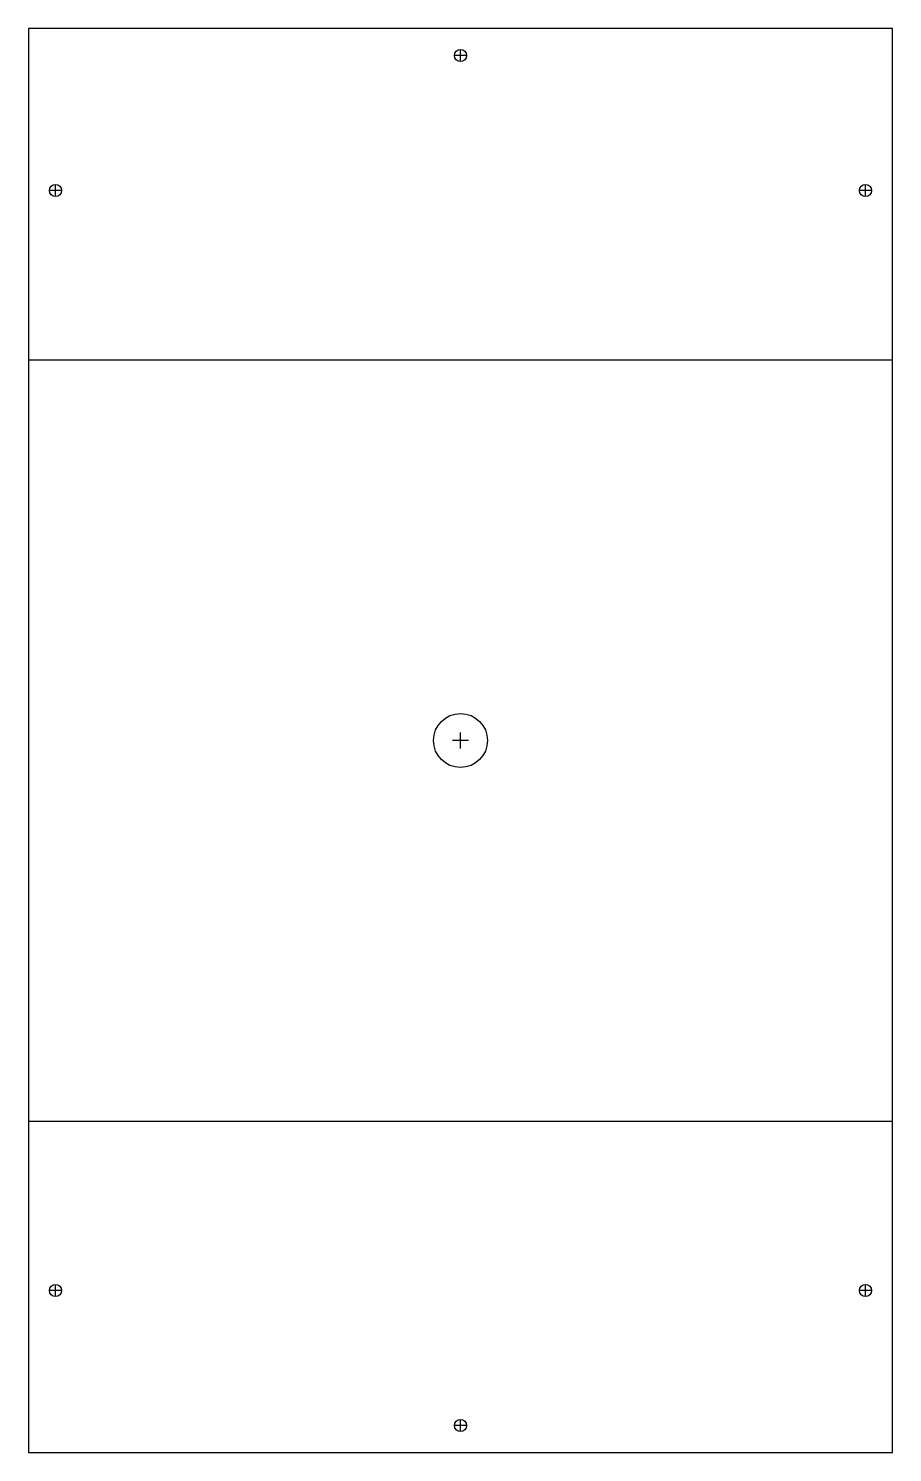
# Model space of a CAD drawing. Extents: x 0 to 160, y 0 to 264.
import ezdxf

# ---------------------------------------------------------------- set-up
doc = ezdxf.new("R2010")
doc.units = 0
for name, color, linetype in [('bend', 2, 'CONTINUOUS'), ('calibrate', 3, 'CONTINUOUS'), ('drill', 4, 'CONTINUOUS')]:
    doc.layers.add(name, color=color, linetype=linetype)

msp = doc.modelspace()

# ---------------------------------------------------------------- linework, layer by layer
msp.add_polyline3d([(0, 0, 0), (160, 0, 0), (160, 263.58, 0), (0, 263.58, 0)], close=True)
for centre in [(80, 258.58), (5, 233.58), (155, 233.58), (5, 30), (155, 30), (80, 5)]:
    msp.add_circle(centre, 1.13)
at = {"layer": 'bend'}
for p, q in [((0, 202.2375), (160, 202.2375)), ((0, 61.3425), (160, 61.3425))]:
    msp.add_line(p, q, dxfattribs=at)
at = {"layer": 'calibrate'}
for p, q in [((81.5, 131.79), (78.5, 131.79)), ((80, 130.29), (80, 133.29))]:
    msp.add_line(p, q, dxfattribs=at)
msp.add_circle((80, 131.79), 5, dxfattribs=at)
at = {"layer": 'drill'}
for p, q in [((81, 258.58), (79, 258.58)), ((80, 257.58), (80, 259.58)), ((6, 233.58), (4, 233.58)), ((5, 232.58), (5, 234.58)), ((156, 233.58), (154, 233.58)), ((155, 232.58), (155, 234.58)), ((6, 30), (4, 30)), ((5, 29), (5, 31)), ((156, 30), (154, 30)), ((155, 29), (155, 31)), ((80, 4), (80, 6)), ((81, 5), (79, 5))]:
    msp.add_line(p, q, dxfattribs=at)

doc.saveas('drawing.dxf')
